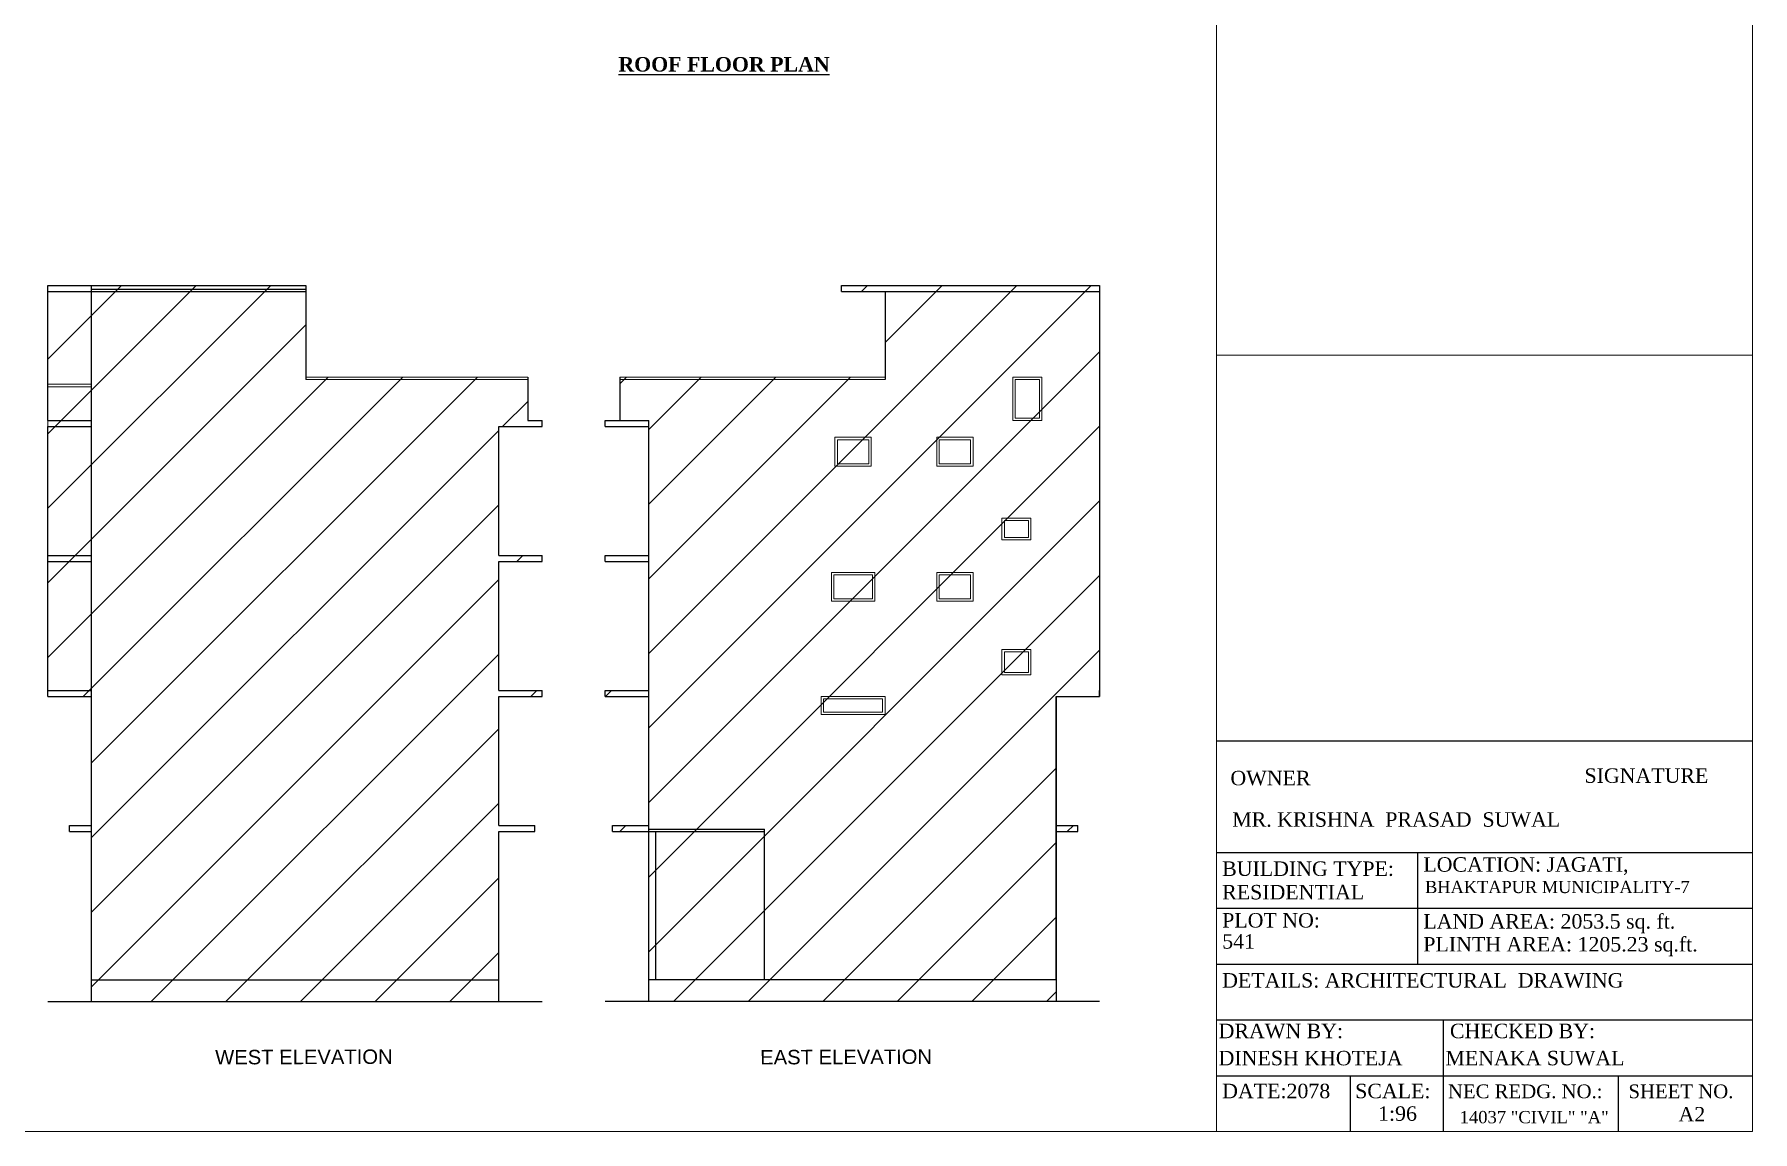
# Model space of a CAD drawing. Header units: inches. Extents: x 4069 to 291496, y -47643 to 12535.
# Drawn here: x 112901 to 114326, y -28023 to -27113 of the extents above; entities that cross this region are included whole.
import ezdxf

# ---------------------------------------------------------------- set-up
doc = ezdxf.new("R2010")
doc.units = ezdxf.units.IN
doc.header["$LTSCALE"] = 5
doc.header["$MEASUREMENT"] = 0
for name, color, linetype, lineweight in [('1', 7, 'Continuous', 25), ('A-WALL', 7, 'Continuous', 9), ('ele1', 21, 'Continuous', 20), ('Railing', 43, 'Continuous', 18), ('win', 5, 'Continuous', 18)]:
    doc.layers.add(name, color=color, linetype=linetype, lineweight=lineweight)
for name, color, linetype in [('column', 4, 'Continuous'), ('TEXT', 6, 'Continuous'), ('WALL', 7, 'Continuous')]:
    doc.layers.add(name, color=color, linetype=linetype)
doc.styles.add('DIMTEXT', font='arial.ttf', dxfattribs={"height": 8})
doc.styles.add('ordinary', font='times.ttf')
pattern_1 = [(45, (104858.308, -23741.887), (-30.93592, 30.93592), [])]

msp = doc.modelspace()

# ---------------------------------------------------------------- hatches: boundary and pattern name
at = {"layer": 'WALL', "linetype": 'ByBlock', "ltscale": 5, "true_color": 0xf8991e}
h = msp.add_hatch(dxfattribs=at)
h.set_pattern_fill('ANSI31', color=30, scale=350)
h.set_pattern_definition(pattern_1)
h.paths.add_polyline_path([(112947.99327, -27914.85312), (112947.99327, -27773.85312), (112929.99327, -27773.85312), (112929.99327, -27768.85312), (112947.99327, -27768.85312), (112947.99327, -27661.85312), (112911.99327, -27661.85312), (112911.99327, -27320.85312), (113125.99327, -27320.85312), (113125.99327, -27396.85312), (113309.99327, -27396.85312), (113309.99327, -27432.85312), (113321.99327, -27432.85312), (113321.99327, -27437.85312), (113285.99327, -27437.85312), (113285.99327, -27544.85312), (113321.99327, -27544.85312), (113321.99327, -27549.85312), (113285.99327, -27549.85312), (113285.99327, -27656.85312), (113321.99327, -27656.85312), (113321.99327, -27661.85312), (113285.99327, -27661.85312), (113285.99327, -27768.85312), (113315.99327, -27768.85312), (113315.99327, -27773.85312), (113285.99327, -27773.85312), (113285.99327, -27914.85312)])
h = msp.add_hatch(dxfattribs=at)
h.set_pattern_fill('ANSI31', color=30, scale=350)
h.set_pattern_definition(pattern_1)
h.paths.add_polyline_path([(113410.35377, -27914.85312), (113410.35377, -27773.85312), (113380.35377, -27773.85312), (113380.35377, -27768.85312), (113410.35377, -27768.85312), (113410.35377, -27661.85312), (113374.35377, -27661.85312), (113374.35377, -27656.85312), (113410.35377, -27656.85312), (113410.35377, -27549.85312), (113374.35377, -27549.85312), (113374.35377, -27544.85312), (113410.35377, -27544.85312), (113410.35377, -27437.85312), (113374.35377, -27437.85312), (113374.35377, -27432.85312), (113386.35377, -27432.85312), (113386.35377, -27396.85312), (113606.35377, -27396.85312), (113606.35377, -27325.85312), (113570.35377, -27325.85312), (113570.35377, -27320.85312), (113784.35377, -27320.85312), (113784.35377, -27661.85312), (113748.35377, -27661.85312), (113748.35377, -27768.85312), (113766.35377, -27768.85312), (113766.35377, -27773.85312), (113748.35377, -27773.85312), (113748.35377, -27914.85312)])

# ---------------------------------------------------------------- linework, layer by layer
at = {"layer": '1'}
for p, q in [((113881.25191, -27698.52451), (114325.90253, -27698.52451)), ((113881.25191, -27791.16006), (114325.90253, -27791.16006)), ((114048.07722, -27791.16006), (114048.07722, -27883.79561)), ((113881.25191, -27837.47783), (114325.90253, -27837.47783)), ((113881.25191, -27883.79561), (114325.90253, -27883.79561)), ((113881.25191, -27930.11338), (114325.90253, -27930.11338)), ((114069.34538, -27930.11338), (114069.34538, -28022.74893)), ((113881.25191, -27976.43115), (114325.90253, -27976.43115)), ((113992.41456, -28022.74893), (113992.41456, -27976.43115)), ((114214.73987, -28022.74893), (114214.73987, -27976.43115))]:
    msp.add_line(p, q, dxfattribs=at)
at = {"layer": 'A-WALL', "ltscale": 5}
msp.add_line((112911.99327, -27437.85312), (112911.99327, -27432.85312), dxfattribs=at)
at = {"layer": 'ele1'}
for p, q in [((113881.25191, -28022.74893), (113881.25191, -25867.41595)), ((114325.90253, -27378.7591), (113881.25191, -27378.7591))]:
    msp.add_line(p, q, dxfattribs=at)
msp.add_lwpolyline([(111240.93807, -25867.41595), (114325.90253, -25867.41595), (114325.90253, -28022.74893), (111240.93807, -28022.74893)], close=True, dxfattribs=at)
msp.add_lwpolyline([(111240.93807, -25867.41595), (114325.90253, -25867.41595), (114325.90253, -28022.74893), (111240.93807, -28022.74893)], close=True, dxfattribs=at)
at = {"layer": 'Railing', "color": 30}
for p, q in [((112911.99327, -27402.85312), (112947.99327, -27402.85312)), ((113125.99327, -27396.85312), (113309.99327, -27396.85312)), ((113125.99327, -27398.85312), (113309.99327, -27398.85312)), ((113386.35377, -27396.85312), (113606.35377, -27396.85312)), ((113386.35377, -27398.85312), (113606.35377, -27398.85312)), ((112911.99327, -27404.85312), (112947.99327, -27404.85312))]:
    msp.add_line(p, q, dxfattribs=at)
at = {"layer": 'WALL', "color": 2, "linetype": 'ByBlock', "ltscale": 5}
for p, q in [((112911.99327, -27320.85312), (113125.99327, -27320.85312)), ((112911.99327, -27325.85312), (112911.99327, -27320.85312)), ((112911.99327, -27325.85312), (113125.99327, -27325.85312)), ((112911.99327, -27432.85312), (112911.99327, -27325.85312)), ((112947.99327, -27320.85312), (112947.99327, -27661.85312)), ((112947.99327, -27323.85312), (113125.99327, -27323.85312)), ((113125.99327, -27320.85312), (113125.99327, -27398.85312)), ((113570.35377, -27320.85312), (113784.35377, -27320.85312)), ((113570.35377, -27325.85312), (113570.35377, -27320.85312)), ((113570.35377, -27325.85312), (113784.35377, -27325.85312)), ((113606.35377, -27325.85312), (113606.35377, -27398.85312)), ((113784.35377, -27320.85312), (113784.35377, -27661.85312)), ((113309.99327, -27396.85312), (113309.99327, -27432.85312)), ((113386.35377, -27396.85312), (113386.35377, -27432.85312)), ((112911.99327, -27432.85312), (112947.99327, -27432.85312)), ((112911.99327, -27437.85312), (112947.99327, -27437.85312)), ((112911.99327, -27544.85312), (112911.99327, -27437.85312)), ((113285.99327, -27437.85312), (113321.99327, -27437.85312)), ((113285.99327, -27544.85312), (113285.99327, -27437.85312)), ((113309.99327, -27432.85312), (113321.99327, -27432.85312)), ((113321.99327, -27437.85312), (113321.99327, -27432.85312)), ((113374.35377, -27432.85312), (113410.35377, -27432.85312)), ((113374.35377, -27437.85312), (113374.35377, -27432.85312)), ((113374.35377, -27437.85312), (113410.35377, -27437.85312)), ((113410.35377, -27914.85312), (113410.35377, -27432.85312)), ((112911.99327, -27544.85312), (112947.99327, -27544.85312)), ((112911.99327, -27549.85312), (112911.99327, -27544.85312)), ((113285.99327, -27544.85312), (113321.99327, -27544.85312)), ((113321.99327, -27549.85312), (113321.99327, -27544.85312)), ((113374.35377, -27544.85312), (113410.35377, -27544.85312)), ((113374.35377, -27549.85312), (113374.35377, -27544.85312)), ((112911.99327, -27549.85312), (112947.99327, -27549.85312)), ((112911.99327, -27656.85312), (112911.99327, -27549.85312)), ((113285.99327, -27549.85312), (113321.99327, -27549.85312)), ((113285.99327, -27656.85312), (113285.99327, -27549.85312)), ((113374.35377, -27549.85312), (113410.35377, -27549.85312)), ((112911.99327, -27656.85312), (112947.99327, -27656.85312)), ((112911.99327, -27661.85312), (112911.99327, -27656.85312)), ((113285.99327, -27656.85312), (113321.99327, -27656.85312)), ((113321.99327, -27661.85312), (113321.99327, -27656.85312)), ((113374.35377, -27656.85312), (113410.35377, -27656.85312)), ((113374.35377, -27661.85312), (113374.35377, -27656.85312)), ((113784.35377, -27661.85312), (113784.35377, -27656.85312)), ((112911.99327, -27661.85312), (112947.99327, -27661.85312)), ((112947.99327, -27661.85312), (112947.99327, -27914.85312)), ((113285.99327, -27661.85312), (113321.99327, -27661.85312)), ((113285.99327, -27768.85312), (113285.99327, -27661.85312)), ((113374.35377, -27661.85312), (113410.35377, -27661.85312)), ((113748.35377, -27661.85312), (113784.35377, -27661.85312)), ((113748.35377, -27896.85312), (113748.35377, -27661.85312)), ((113748.35377, -27661.85312), (113748.35377, -27914.85312)), ((112929.99327, -27768.85312), (112947.99327, -27768.85312)), ((112929.99327, -27773.85312), (112929.99327, -27768.85312)), ((113285.99327, -27768.85312), (113315.99327, -27768.85312)), ((113315.99327, -27773.85312), (113315.99327, -27768.85312)), ((113380.35377, -27768.85312), (113410.35377, -27768.85312)), ((113380.35377, -27773.85312), (113380.35377, -27768.85312)), ((113410.35377, -27771.85312), (113506.35377, -27771.85312)), ((113506.35377, -27896.85312), (113506.35377, -27771.85312)), ((113748.35377, -27768.85312), (113766.35377, -27768.85312)), ((113766.35377, -27773.85312), (113766.35377, -27768.85312)), ((112929.99327, -27773.85312), (112947.99327, -27773.85312)), ((113285.99327, -27773.85312), (113315.99327, -27773.85312)), ((113285.99327, -27914.85312), (113285.99327, -27773.85312)), ((113380.35377, -27773.85312), (113506.35377, -27773.85312)), ((113416.35377, -27896.85312), (113416.35377, -27773.85312)), ((113748.35377, -27773.85312), (113766.35377, -27773.85312)), ((112947.99327, -27896.85312), (113285.99327, -27896.85312)), ((113748.35377, -27896.85312), (113410.35377, -27896.85312)), ((112911.99327, -27914.85312), (113321.99327, -27914.85312)), ((113784.35377, -27914.85312), (113374.35377, -27914.85312))]:
    msp.add_line(p, q, dxfattribs=at)
at = {"layer": 'win'}
for p, q in [((113736.35377, -27396.85312), (113712.35377, -27396.85312)), ((113712.35377, -27396.85312), (113712.35377, -27432.85312)), ((113734.35377, -27398.85312), (113714.35377, -27398.85312)), ((113714.35377, -27398.85312), (113714.35377, -27430.85312)), ((113734.35377, -27430.85312), (113734.35377, -27398.85312)), ((113736.35377, -27432.85312), (113736.35377, -27396.85312)), ((113714.35377, -27430.85312), (113734.35377, -27430.85312)), ((113712.35377, -27432.85312), (113736.35377, -27432.85312)), ((113564.85377, -27446.85312), (113564.85377, -27470.85312)), ((113594.85377, -27446.85312), (113564.85377, -27446.85312)), ((113566.85377, -27448.85312), (113566.85377, -27468.85312)), ((113592.85377, -27448.85312), (113566.85377, -27448.85312)), ((113592.85377, -27468.85312), (113592.85377, -27448.85312)), ((113594.85377, -27470.85312), (113594.85377, -27446.85312)), ((113649.38258, -27446.85312), (113679.38145, -27446.85312)), ((113649.38258, -27470.85312), (113649.38258, -27446.85312)), ((113651.38258, -27448.85312), (113677.38145, -27448.85312)), ((113651.38258, -27468.85312), (113651.38258, -27448.85312)), ((113677.38145, -27448.85312), (113677.38145, -27468.85312)), ((113679.38145, -27446.85312), (113679.38145, -27470.85312)), ((113564.85377, -27470.85312), (113594.85377, -27470.85312)), ((113566.85377, -27468.85312), (113592.85377, -27468.85312)), ((113679.38145, -27470.85312), (113649.38258, -27470.85312)), ((113677.38145, -27468.85312), (113651.38258, -27468.85312)), ((113727.38145, -27513.85312), (113703.35377, -27513.85312)), ((113703.35377, -27513.85312), (113703.35377, -27531.85312)), ((113725.38145, -27515.85312), (113705.35377, -27515.85312)), ((113705.35377, -27515.85312), (113705.35377, -27529.85312)), ((113725.38145, -27529.85312), (113725.38145, -27515.85312)), ((113727.38145, -27531.85312), (113727.38145, -27513.85312)), ((113725.38145, -27529.85312), (113705.35377, -27529.85312)), ((113727.38145, -27531.85312), (113703.35377, -27531.85312)), ((113561.85377, -27558.85312), (113597.85377, -27558.85312)), ((113561.85377, -27582.85312), (113561.85377, -27558.85312)), ((113597.85377, -27558.85312), (113597.85377, -27582.85312)), ((113649.38258, -27558.85312), (113679.38145, -27558.85312)), ((113649.38258, -27582.85312), (113649.38258, -27558.85312)), ((113679.38145, -27558.85312), (113679.38145, -27582.85312)), ((113563.85377, -27560.85312), (113595.85377, -27560.85312)), ((113563.85377, -27580.85312), (113563.85377, -27560.85312)), ((113595.85377, -27560.85312), (113595.85377, -27580.85312)), ((113651.38258, -27560.85312), (113677.38145, -27560.85312)), ((113651.38258, -27580.85312), (113651.38258, -27560.85312)), ((113677.38145, -27560.85312), (113677.38145, -27580.85312)), ((113597.85377, -27582.85312), (113561.85377, -27582.85312)), ((113595.85377, -27580.85312), (113563.85377, -27580.85312)), ((113679.38145, -27582.85312), (113649.38258, -27582.85312)), ((113677.38145, -27580.85312), (113651.38258, -27580.85312)), ((113727.38145, -27622.85312), (113703.35377, -27622.85312)), ((113703.35377, -27622.85312), (113703.35377, -27643.85312)), ((113725.38145, -27624.85312), (113705.35377, -27624.85312)), ((113705.35377, -27624.85312), (113705.35377, -27641.85312)), ((113725.38145, -27641.85312), (113725.38145, -27624.85312)), ((113727.38145, -27643.85312), (113727.38145, -27622.85312)), ((113727.38145, -27643.85312), (113703.35377, -27643.85312)), ((113725.38145, -27641.85312), (113705.35377, -27641.85312)), ((113553.38145, -27661.85312), (113606.35377, -27661.85312)), ((113553.38145, -27661.85312), (113553.38145, -27676.85312)), ((113555.38145, -27663.85312), (113555.38145, -27674.85312)), ((113604.35377, -27663.85312), (113555.38145, -27663.85312)), ((113604.35377, -27674.85312), (113604.35377, -27663.85312)), ((113606.35377, -27676.85312), (113606.35377, -27661.85312)), ((113553.38145, -27676.85312), (113606.35377, -27676.85312)), ((113555.38145, -27674.85312), (113604.35377, -27674.85312))]:
    msp.add_line(p, q, dxfattribs=at)

# ---------------------------------------------------------------- texts
at = {"layer": '1', "style": 'ordinary'}
for s, height, p in [('OWNER', 12, (113892.80857, -27735.45147)), ('SIGNATURE', 12, (114186.4497, -27733.45147)), ('MR. KRISHNA  PRASAD  SUWAL', 12, (113894.34131, -27769.85767)), ('BUILDING TYPE:  ', 12, (113885.97802, -27810.63367)), ('LOCATION: JAGATI,', 12, (114052.80333, -27807.14768)), ('BHAKTAPUR MUNICIPALITY-7', 10.08, (114054.22553, -27824.86679)), ('RESIDENTIAL', 12, (113885.97802, -27830.13367)), ('PLOT NO: ', 12, (113885.97802, -27853.46545)), ('LAND AREA: 2053.5 sq. ft. ', 12, (114052.80333, -27854.33693)), ('541', 12, (113885.97802, -27870.96545)), ('PLINTH AREA: 1205.23 sq.ft.', 12, (114052.80333, -27873.33693)), ('DETAILS: ARCHITECTURAL  DRAWING ', 12, (113885.97802, -27903.26922)), ('DRAWN BY:', 12, (113883.02956, -27945.22953)), ('CHECKED BY: ', 12, (114074.87621, -27945.22953)), ('DINESH KHOTEJA', 12, (113883.02956, -27967.72953)), ('MENAKA SUWAL', 12, (114071.12303, -27967.72953)), ('DATE:2078', 12, (113885.97802, -27995.03329)), ('SCALE:', 12, (113996.28255, -27995.03329)), ('NEC REDG. NO.:', 11.4, (114073.21337, -27995.03329)), ('SHEET NO.', 11.4, (114222.90409, -27995.03329)), ('14037 "CIVIL" "A"', 10.2, (114082.94607, -28015.79951)), ('A2', 12, (114264.43917, -28014.30496))]:
    msp.add_text(s, height=height, dxfattribs=at).set_placement(p)
msp.add_attdef('1:96', (114015.26875, -28013.73927), 'SCALE', height=12, dxfattribs=at)
at = {"layer": 'column', "color": 0, "char_height": 12, "width": 216.2724828, "attachment_point": 2, "rotation": 0.20565602, "style": 'DIMTEXT'}
for s, insert in [('WEST ELEVATION', (113124.40024, -27954.77905)), ('EAST ELEVATION', (113574.06022, -27954.77905))]:
    msp.add_mtext(s, dxfattribs=dict(at, insert=insert))
at = {"layer": 'TEXT', "insert": (113472.84887, -27143.63864), "char_height": 12, "width": 219.8150831, "attachment_point": 8, "rotation": 359.99961192, "style": 'ordinary'}
msp.add_mtext('{\\fTimes New Roman|b1|i0|c0|p18;\\LROOF FLOOR PLAN}', dxfattribs=at)

doc.saveas('drawing.dxf')
